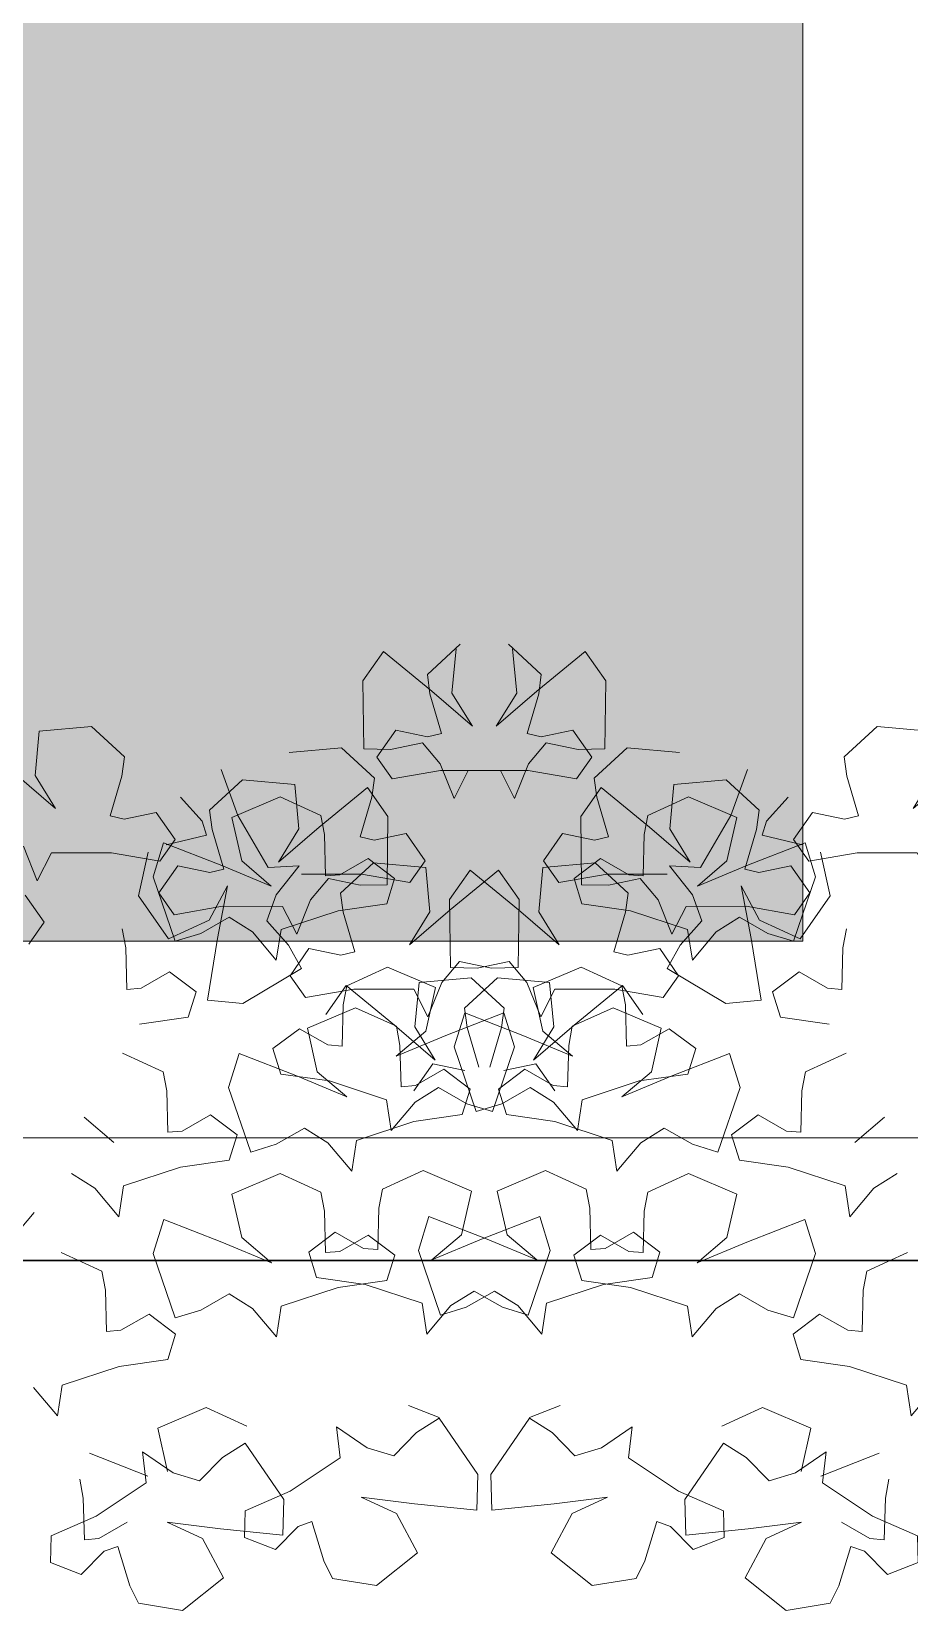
# Model space of a CAD drawing. Header units: metres. Extents: x -44 to 358, y -286 to 66.
# Drawn here: x 199.725 to 200.082, y 10.252 to 10.894 of the extents above; entities that cross this region are included whole.
import ezdxf

# ---------------------------------------------------------------- set-up
doc = ezdxf.new("R2010")
doc.units = ezdxf.units.M
doc.header["$LTSCALE"] = 0.3
doc.linetypes.add('CONTINU', pattern=[0])
for name, color, linetype, lineweight in [('A-WALL', 7, 'Continuous', 30), ('arbustos', 95, 'Continuous', 0), ('EL1', 150, 'Continuous', 13)]:
    doc.layers.add(name, color=color, linetype=linetype, lineweight=lineweight)
doc.layers.add('matas', color=74, linetype='Continuous', lineweight=0, transparency=0.6)

# ---------------------------------------------------------------- blocks, each defined once
blk = doc.blocks.new('A$C4E4C09DE')
at = {"layer": 'matas', "color": 97, "linetype": 'CONTINU', "true_color": 0x467138}
for p, q in [((145.207, 69.482), (144.265, 68.239)), ((147.262, 67.672), (145.207, 69.482)), ((148.396, 69.494), (148.146, 67.558)), ((152.084, 68.239), (150.689, 69.617)), ((144.265, 68.239), (144.204, 65.25)), ((151.943, 67.402), (152.084, 68.239)), ((148.987, 66.078), (147.262, 67.672)), ((148.146, 67.558), (148.987, 66.078)), ((151.369, 65.683), (151.943, 67.402)), ((130.03, 66.528), (129.78, 64.592)), ((132.323, 66.651), (130.03, 66.528)), ((133.718, 65.273), (132.323, 66.651)), ((153.384, 65.759), (151.977, 65.515)), ((154.173, 64.542), (153.384, 65.759)), ((133.577, 64.436), (133.718, 65.273)), ((143.229, 65.339), (140.936, 65.216)), ((144.624, 63.961), (143.229, 65.339)), ((144.204, 65.25), (145.372, 65.185)), ((145.372, 65.185), (146.779, 65.429)), ((146.779, 65.429), (147.522, 64.477)), ((151.977, 65.515), (151.369, 65.683)), ((130.621, 63.112), (128.896, 64.706)), ((129.78, 64.592), (130.621, 63.112)), ((133.004, 62.717), (133.577, 64.436)), ((138.593, 62.53), (137.924, 64.573)), ((147.522, 64.477), (148.079, 62.948)), ((153.469, 63.614), (154.173, 64.542)), ((144.483, 63.124), (144.624, 63.961)), ((148.079, 62.948), (148.737, 64.142)), ((148.737, 64.142), (151.365, 64.057)), ((151.365, 64.057), (153.469, 63.614)), ((136.109, 63.427), (137.024, 62.33)), ((140.466, 63.28), (138.324, 62.452)), ((142.22, 62.401), (140.466, 63.28)), ((143.91, 61.405), (144.483, 63.124)), ((154.532, 63.205), (153.59, 61.963)), ((156.587, 61.395), (154.532, 63.205)), ((157.721, 63.217), (157.471, 61.281)), ((160.013, 63.341), (157.721, 63.217)), ((161.409, 61.963), (160.013, 63.341)), ((133.611, 62.549), (133.004, 62.717)), ((135.018, 62.792), (133.611, 62.549)), ((135.807, 61.576), (135.018, 62.792)), ((137.024, 62.33), (137.182, 61.72)), ((138.324, 62.452), (138.687, 60.534)), ((139.833, 60.211), (138.593, 62.53)), ((142.345, 61.562), (142.22, 62.401)), ((135.103, 60.648), (135.807, 61.576)), ((137.182, 61.72), (135.407, 61.358)), ((153.59, 61.963), (153.528, 58.974)), ((161.267, 61.126), (161.409, 61.963)), ((129.156, 61.511), (129.713, 59.982)), ((129.713, 59.982), (130.371, 61.176)), ((130.371, 61.176), (132.999, 61.09)), ((132.999, 61.09), (135.103, 60.648)), ((134.611, 61.061), (134.115, 59.164)), ((135.296, 61.452), (134.785, 59.979)), ((137.811, 60.368), (135.296, 61.452)), ((142.332, 59.75), (142.345, 61.562)), ((144.517, 61.237), (143.91, 61.405)), ((145.924, 61.48), (144.517, 61.237)), ((146.713, 60.264), (145.924, 61.48)), ((158.312, 59.801), (156.587, 61.395)), ((157.471, 61.281), (158.312, 59.801)), ((160.694, 59.407), (161.267, 61.126)), ((139.945, 59.387), (137.811, 60.368)), ((138.687, 60.534), (139.945, 59.387)), ((141.196, 60.238), (139.833, 60.211)), ((140.15, 58.991), (141.196, 60.238)), ((144.224, 60.446), (142.962, 59.778)), ((145.351, 59.534), (144.224, 60.446)), ((146.009, 59.336), (146.713, 60.264)), ((134.785, 59.979), (135.653, 57.118)), ((141.278, 59.864), (143.905, 59.778)), ((142.962, 59.778), (142.332, 59.75)), ((143.905, 59.778), (146.009, 59.336)), ((144.97, 58.433), (145.351, 59.534)), ((148.668, 59.779), (147.726, 58.536)), ((150.723, 57.969), (148.668, 59.779)), ((151.857, 59.791), (151.607, 57.855)), ((154.15, 59.915), (151.857, 59.791)), ((155.545, 58.536), (154.15, 59.915)), ((129.944, 58.15), (129.155, 59.366)), ((134.115, 59.164), (135.368, 57.24)), ((137.17, 57.992), (138.031, 59.46)), ((138.031, 59.46), (137.513, 57.169)), ((139.697, 57.872), (140.15, 58.991)), ((153.528, 58.974), (154.696, 58.909)), ((154.696, 58.909), (156.104, 59.152)), ((156.104, 59.152), (156.847, 58.201)), ((161.301, 59.239), (160.694, 59.407)), ((162.709, 59.482), (161.301, 59.239)), ((163.498, 58.266), (162.709, 59.482)), ((129.24, 57.221), (129.944, 58.15)), ((140.307, 57.469), (142.831, 58.202)), ((142.831, 58.202), (144.97, 58.433)), ((147.726, 58.536), (147.665, 55.547)), ((155.404, 57.699), (155.545, 58.536)), ((156.847, 58.201), (157.404, 56.672)), ((162.794, 57.337), (163.498, 58.266)), ((133.483, 56.9), (133.358, 57.74)), ((135.368, 57.24), (137.17, 57.992)), ((135.653, 57.118), (136.784, 57.418)), ((136.784, 57.418), (138.046, 58.086)), ((138.046, 58.086), (139.048, 57.411)), ((140.612, 56.775), (139.697, 57.872)), ((140.051, 56.13), (140.307, 57.469)), ((152.448, 56.375), (150.723, 57.969)), ((151.607, 57.855), (152.448, 56.375)), ((154.83, 55.98), (155.404, 57.699)), ((157.404, 56.672), (158.062, 57.865)), ((158.062, 57.865), (160.689, 57.78)), ((160.689, 57.78), (162.794, 57.337)), ((133.47, 55.088), (133.483, 56.9)), ((137.513, 57.169), (136.973, 54.484)), ((139.048, 57.411), (140.051, 56.13)), ((141.14, 55.731), (140.612, 56.775)), ((156.845, 56.056), (155.438, 55.812)), ((157.634, 54.84), (156.845, 56.056)), ((135.362, 55.784), (134.1, 55.117)), ((136.489, 54.872), (135.362, 55.784)), ((138.521, 54.29), (141.14, 55.731)), ((147.665, 55.547), (148.833, 55.483)), ((148.833, 55.483), (150.24, 55.726)), ((150.24, 55.726), (150.983, 54.775)), ((153.383, 55.37), (151.242, 54.543)), ((155.137, 54.492), (153.383, 55.37)), ((155.438, 55.812), (154.83, 55.98)), ((134.1, 55.117), (133.47, 55.088)), ((136.108, 53.771), (136.489, 54.872)), ((143.073, 54.925), (142.131, 53.682)), ((145.128, 53.115), (143.073, 54.925)), ((146.262, 54.937), (146.012, 53.001)), ((148.555, 55.06), (146.262, 54.937)), ((149.95, 53.682), (148.555, 55.06)), ((150.983, 54.775), (151.54, 53.245)), ((156.93, 53.911), (157.634, 54.84)), ((136.973, 54.484), (138.521, 54.29)), ((151.242, 54.543), (151.604, 52.624)), ((151.54, 53.245), (152.198, 54.439)), ((152.198, 54.439), (154.826, 54.354)), ((154.826, 54.354), (156.93, 53.911)), ((155.262, 53.653), (155.137, 54.492)), ((133.97, 53.54), (136.108, 53.771)), ((143.45, 53.935), (141.309, 53.107)), ((145.204, 53.057), (143.45, 53.935)), ((148.213, 53.543), (147.703, 52.07)), ((150.728, 52.459), (148.213, 53.543)), ((149.809, 52.845), (149.95, 53.682)), ((155.249, 51.84), (155.262, 53.653)), ((141.309, 53.107), (141.671, 51.189)), ((146.853, 51.521), (145.128, 53.115)), ((145.329, 52.217), (145.204, 53.057)), ((146.012, 53.001), (146.853, 51.521)), ((149.235, 51.126), (149.809, 52.845)), ((151.604, 52.624), (152.862, 51.478)), ((134.933, 51.419), (133.179, 52.297)), ((138.28, 52.108), (137.77, 50.635)), ((140.795, 51.024), (138.28, 52.108)), ((145.316, 50.405), (145.329, 52.217)), ((147.703, 52.07), (148.571, 49.209)), ((152.862, 51.478), (150.728, 52.459)), ((157.142, 52.537), (155.879, 51.869)), ((158.269, 51.625), (157.142, 52.537)), ((135.058, 50.579), (134.933, 51.419)), ((141.671, 51.189), (142.929, 50.043)), ((151.25, 51.201), (149.843, 50.958)), ((152.039, 49.985), (151.25, 51.201)), ((155.879, 51.869), (155.249, 51.84)), ((157.887, 50.524), (158.269, 51.625)), ((135.045, 48.767), (135.058, 50.579)), ((137.77, 50.635), (138.637, 47.774)), ((142.929, 50.043), (140.795, 51.024)), ((147.208, 51.102), (145.946, 50.434)), ((148.335, 50.19), (147.208, 51.102)), ((155.749, 50.293), (157.887, 50.524)), ((145.946, 50.434), (145.316, 50.405)), ((147.954, 49.089), (148.335, 50.19)), ((149.701, 49.509), (150.964, 50.177)), ((150.964, 50.177), (151.965, 49.502)), ((153.224, 49.56), (155.749, 50.293)), ((131.4, 49.551), (132.658, 48.404)), ((136.937, 49.463), (135.675, 48.796)), ((138.064, 48.551), (136.937, 49.463)), ((148.571, 49.209), (149.701, 49.509)), ((151.965, 49.502), (152.969, 48.221)), ((152.969, 48.221), (153.224, 49.56)), ((135.675, 48.796), (135.045, 48.767)), ((137.683, 47.45), (138.064, 48.551)), ((139.768, 48.074), (141.031, 48.741)), ((141.031, 48.741), (142.032, 48.067)), ((143.291, 48.125), (145.816, 48.858)), ((145.816, 48.858), (147.954, 49.089)), ((138.637, 47.774), (139.768, 48.074)), ((142.032, 48.067), (143.035, 46.786)), ((143.035, 46.786), (143.291, 48.125)), ((130.76, 47.103), (131.761, 46.429)), ((133.02, 46.486), (135.545, 47.219)), ((135.545, 47.219), (137.683, 47.45)), ((131.761, 46.429), (132.764, 45.147)), ((132.764, 45.147), (133.02, 46.486)), ((139.895, 46.788), (137.753, 45.96)), ((141.648, 45.91), (139.895, 46.788)), ((151.508, 46.511), (149.367, 45.683)), ((153.262, 45.633), (151.508, 46.511)), ((137.753, 45.96), (138.115, 44.042)), ((141.774, 45.07), (141.648, 45.91)), ((149.367, 45.683), (149.729, 43.765)), ((129.067, 45.46), (127.631, 43.859)), ((141.761, 43.258), (141.774, 45.07)), ((153.387, 44.793), (153.262, 45.633)), ((134.725, 44.961), (134.214, 43.487)), ((137.239, 43.877), (134.725, 44.961)), ((146.338, 44.684), (145.828, 43.21)), ((148.853, 43.599), (146.338, 44.684)), ((153.374, 42.981), (153.387, 44.793)), ((131.941, 42.79), (130.187, 43.668)), ((139.374, 42.895), (137.239, 43.877)), ((138.115, 44.042), (139.374, 42.895)), ((143.653, 43.954), (142.39, 43.287)), ((144.78, 43.042), (143.653, 43.954)), ((150.987, 42.618), (148.853, 43.599)), ((149.729, 43.765), (150.987, 42.618)), ((155.266, 43.677), (154.004, 43.01)), ((156.393, 42.765), (155.266, 43.677)), ((134.214, 43.487), (135.082, 40.626)), ((142.39, 43.287), (141.761, 43.258)), ((144.398, 41.941), (144.78, 43.042)), ((145.828, 43.21), (146.695, 40.349)), ((154.004, 43.01), (153.374, 42.981)), ((132.066, 41.95), (131.941, 42.79)), ((156.012, 41.664), (156.393, 42.765)), ((132.054, 40.138), (132.066, 41.95)), ((136.213, 40.927), (137.475, 41.594)), ((137.475, 41.594), (138.477, 40.92)), ((139.736, 40.977), (142.26, 41.71)), ((142.26, 41.71), (144.398, 41.941)), ((153.874, 41.433), (156.012, 41.664)), ((133.946, 40.834), (132.683, 40.167)), ((135.073, 39.922), (133.946, 40.834)), ((135.082, 40.626), (136.213, 40.927)), ((138.477, 40.92), (139.48, 39.639)), ((139.48, 39.639), (139.736, 40.977)), ((147.826, 40.65), (149.089, 41.317)), ((149.089, 41.317), (150.09, 40.643)), ((151.349, 40.7), (153.874, 41.433)), ((132.683, 40.167), (132.054, 40.138)), ((146.695, 40.349), (147.826, 40.65)), ((150.09, 40.643), (151.093, 39.361)), ((151.093, 39.361), (151.349, 40.7)), ((134.691, 38.821), (135.073, 39.922)), ((132.553, 38.59), (134.691, 38.821)), ((130.028, 37.857), (132.553, 38.59)), ((128.769, 37.8), (129.773, 36.518)), ((129.773, 36.518), (130.028, 37.857)), ((136.29, 36.657), (134.149, 35.829)), ((138.044, 35.779), (136.29, 36.657)), ((145.155, 36.439), (146.484, 35.861)), ((134.149, 35.829), (134.511, 33.911)), ((143.285, 34.639), (141.976, 35.606)), ((141.976, 35.606), (142.087, 34.248)), ((146.478, 35.829), (145.469, 35.237)), ((148.078, 33.303), (146.478, 35.829)), ((133.635, 33.746), (131.121, 34.83)), ((133.446, 34.809), (133.557, 33.451)), ((134.755, 33.842), (133.446, 34.809)), ((137.948, 35.032), (136.939, 34.441)), ((139.549, 32.507), (137.948, 35.032)), ((144.43, 34.257), (143.285, 34.639)), ((145.469, 35.237), (144.43, 34.257)), ((136.939, 34.441), (135.9, 33.46)), ((142.087, 34.248), (139.85, 32.867)), ((130.777, 32.87), (130.652, 33.709)), ((133.557, 33.451), (131.32, 32.07)), ((135.9, 33.46), (134.755, 33.842)), ((147.98, 31.747), (148.078, 33.303)), ((130.764, 31.057), (130.777, 32.87)), ((139.85, 32.867), (137.851, 32.074)), ((131.32, 32.07), (129.321, 31.277)), ((137.851, 32.074), (137.777, 30.911)), ((139.45, 30.95), (139.549, 32.507)), ((144.467, 31.727), (142.948, 32.496)), ((142.948, 32.496), (145.267, 32.12)), ((145.267, 32.12), (147.98, 31.747)), ((129.321, 31.277), (129.248, 30.114)), ((132.657, 31.754), (131.394, 31.086)), ((135.937, 30.93), (134.418, 31.699)), ((134.418, 31.699), (136.737, 31.324)), ((136.737, 31.324), (139.45, 30.95)), ((139.107, 30.333), (140.145, 31.313)), ((140.145, 31.313), (140.745, 31.509)), ((140.745, 31.509), (141.216, 29.759)), ((145.328, 29.975), (144.467, 31.727)), ((130.577, 29.536), (131.616, 30.516)), ((131.394, 31.086), (130.764, 31.057)), ((131.616, 30.516), (132.215, 30.712)), ((132.215, 30.712), (132.686, 28.963)), ((136.798, 29.178), (135.937, 30.93)), ((137.777, 30.911), (139.107, 30.333)), ((129.248, 30.114), (130.577, 29.536)), ((141.216, 29.759), (141.561, 28.983)), ((143.486, 28.606), (145.328, 29.975)), ((134.956, 27.809), (136.798, 29.178)), ((132.686, 28.963), (133.031, 28.187)), ((141.561, 28.983), (143.486, 28.606)), ((133.031, 28.187), (134.956, 27.809))]:
    blk.add_line(p, q, dxfattribs=at)

msp = doc.modelspace()

# ---------------------------------------------------------------- hatches: boundary and pattern name
at = {"layer": 'EL1', "transparency": 33554572}
h = msp.add_hatch(color=256, dxfattribs=at)
h.dxf.hatch_style = 1
h.set_gradient(color1=(202, 249, 252), color2=(229, 255, 255), tint=1, name='CYLINDER')
h.paths.add_polyline_path([(200.788746, 12.2639341), (200.198746, 12.2639341), (200.198746, 10.5239341), (200.788746, 10.5239341)])
h.paths.add_polyline_path([(199.448746, 12.2639341), (200.038746, 12.2639341), (200.038746, 10.5239341), (199.448746, 10.5239341)])

# ---------------------------------------------------------------- linework, layer by layer
at = {"layer": 'A-WALL'}
msp.add_line((201.118746, 10.3939341), (198.768746, 10.3939341), dxfattribs=at)
at = {"layer": 'EL1'}
for points in [[(200.918746, 12.3939341), (199.318746, 12.3939341), (199.318746, 10.3939341), (200.918746, 10.3939341)], [(200.868746, 12.3439341), (199.368746, 12.3439341), (199.368746, 10.4439341), (200.868746, 10.4439341)], [(199.448746, 12.2639341), (200.038746, 12.2639341), (200.038746, 10.5239341), (199.448746, 10.5239341)]]:
    msp.add_lwpolyline(points, close=True, dxfattribs=at)

# ---------------------------------------------------------------- block references
at = {"layer": 'arbustos', "yscale": 0.009285680329938381, "zscale": 0.009285680329938381}
for p, xscale, rotation in [((198.5431274, 9.949822, 0), 0.009285680329938381, 1.999999999999991), ((201.2752519, 9.949822, 0), -0.009285680329938381, 358)]:
    msp.add_blockref('A$C4E4C09DE', p, dxfattribs=dict(at, xscale=xscale, rotation=rotation))

doc.saveas('drawing.dxf')
